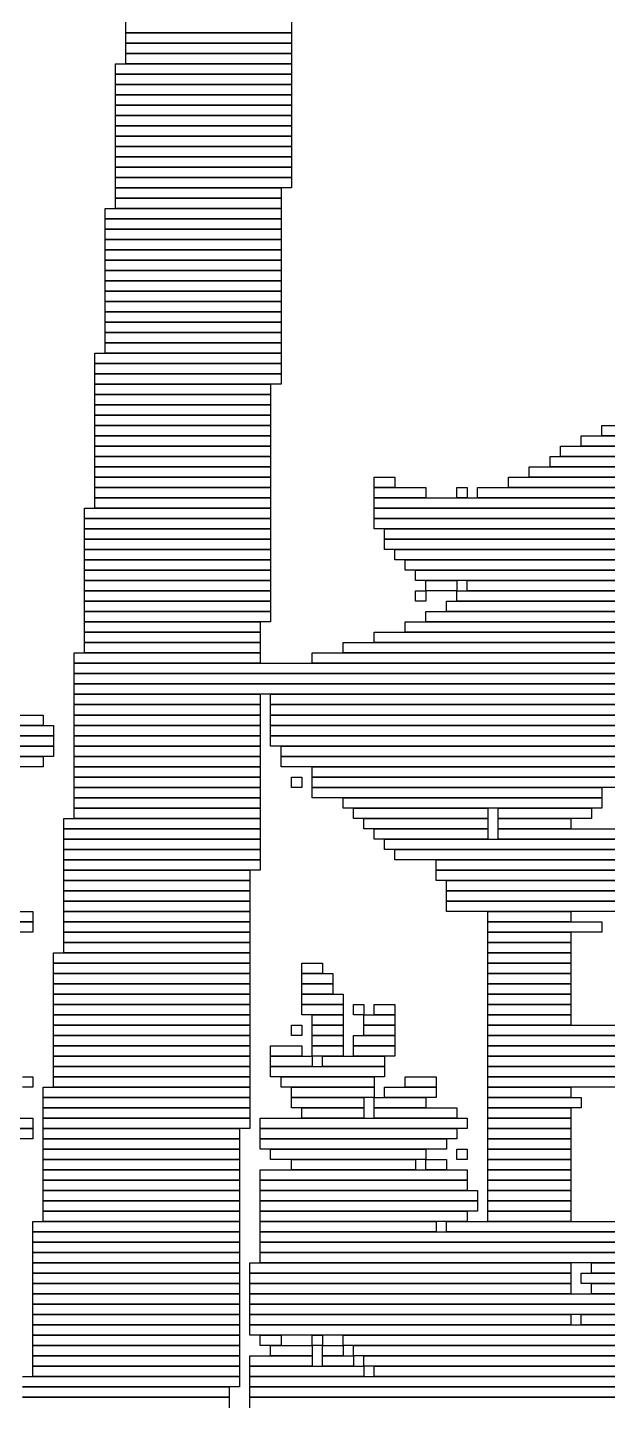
# Model space of a CAD drawing. Extents: x 292 to 731, y 307 to 718.
# Drawn here: x 417.5 to 473.6, y 438.5 to 571.5 of the extents above; entities that cross this region are included whole.
import ezdxf

# ---------------------------------------------------------------- set-up
doc = ezdxf.new("R2010")
doc.units = 0

msp = doc.modelspace()

# ---------------------------------------------------------------- linework, layer by layer
for p, q in [((427, 571), (427, 572)), ((443, 572), (443, 571)), ((443, 571), (427, 571)), ((427, 571), (443, 571)), ((427, 570), (427, 571)), ((443, 571), (443, 570)), ((443, 570), (427, 570)), ((427, 570), (443, 570)), ((427, 569), (427, 570)), ((443, 570), (443, 569)), ((426, 568), (443, 568)), ((426, 567), (426, 568)), ((443, 569), (427, 569)), ((427, 569), (443, 569)), ((427, 568), (427, 569)), ((443, 568), (427, 568)), ((443, 569), (443, 568)), ((443, 568), (443, 567)), ((443, 567), (426, 567)), ((426, 567), (443, 567)), ((426, 566), (426, 567)), ((443, 567), (443, 566)), ((443, 566), (426, 566)), ((426, 566), (443, 566)), ((426, 565), (426, 566)), ((443, 566), (443, 565)), ((443, 565), (426, 565)), ((426, 565), (443, 565)), ((426, 564), (426, 565)), ((443, 564), (426, 564)), ((426, 564), (443, 564)), ((426, 563), (426, 564)), ((443, 565), (443, 564)), ((443, 564), (443, 563)), ((443, 563), (426, 563)), ((426, 563), (443, 563)), ((426, 562), (426, 563)), ((443, 563), (443, 562)), ((443, 562), (426, 562)), ((426, 562), (443, 562)), ((426, 561), (426, 562)), ((443, 562), (443, 561)), ((443, 561), (426, 561)), ((426, 561), (443, 561)), ((426, 560), (426, 561)), ((443, 560), (426, 560)), ((426, 560), (443, 560)), ((426, 559), (426, 560)), ((443, 561), (443, 560)), ((443, 560), (443, 559)), ((443, 559), (426, 559)), ((426, 559), (443, 559)), ((426, 558), (426, 559)), ((443, 559), (443, 558)), ((443, 558), (426, 558)), ((426, 558), (443, 558)), ((426, 557), (426, 558)), ((443, 558), (443, 557)), ((443, 557), (426, 557)), ((426, 557), (443, 557)), ((426, 556), (426, 557)), ((443, 556), (426, 556)), ((426, 556), (442, 556)), ((426, 555), (426, 556)), ((442, 556), (442, 555)), ((443, 557), (443, 556)), ((442, 555), (426, 555)), ((426, 555), (442, 555)), ((426, 554), (426, 555)), ((442, 555), (442, 554)), ((425, 554), (442, 554)), ((425, 553), (425, 554)), ((442, 554), (426, 554)), ((442, 554), (442, 553)), ((442, 553), (425, 553)), ((425, 553), (442, 553)), ((425, 552), (425, 553)), ((442, 552), (425, 552)), ((425, 552), (442, 552)), ((425, 551), (425, 552)), ((442, 553), (442, 552)), ((442, 552), (442, 551)), ((442, 551), (425, 551)), ((425, 551), (442, 551)), ((425, 550), (425, 551)), ((442, 551), (442, 550)), ((442, 550), (425, 550)), ((425, 550), (442, 550)), ((425, 549), (425, 550)), ((442, 550), (442, 549)), ((442, 549), (425, 549)), ((425, 549), (442, 549)), ((425, 548), (425, 549)), ((442, 548), (425, 548)), ((425, 548), (442, 548)), ((425, 547), (425, 548)), ((442, 549), (442, 548)), ((442, 548), (442, 547)), ((442, 547), (425, 547)), ((425, 547), (442, 547)), ((425, 546), (425, 547)), ((442, 547), (442, 546)), ((442, 546), (425, 546)), ((425, 546), (442, 546)), ((425, 545), (425, 546)), ((442, 546), (442, 545)), ((442, 545), (425, 545)), ((425, 545), (442, 545)), ((425, 544), (425, 545)), ((442, 544), (425, 544)), ((425, 544), (442, 544)), ((425, 543), (425, 544)), ((442, 545), (442, 544)), ((442, 544), (442, 543)), ((442, 543), (425, 543)), ((425, 543), (442, 543)), ((425, 542), (425, 543)), ((442, 543), (442, 542)), ((442, 542), (425, 542)), ((425, 542), (442, 542)), ((425, 541), (425, 542)), ((442, 542), (442, 541)), ((424, 540), (442, 540)), ((424, 539), (424, 540)), ((442, 541), (425, 541)), ((425, 541), (442, 541)), ((425, 540), (425, 541)), ((442, 540), (425, 540)), ((442, 541), (442, 540)), ((442, 540), (442, 539)), ((442, 539), (424, 539)), ((424, 539), (442, 539)), ((424, 538), (424, 539)), ((442, 539), (442, 538)), ((442, 538), (424, 538)), ((424, 538), (442, 538)), ((424, 537), (424, 538)), ((442, 538), (442, 537)), ((442, 537), (424, 537)), ((424, 537), (441, 537)), ((424, 536), (424, 537)), ((441, 536), (424, 536)), ((424, 536), (441, 536)), ((424, 535), (424, 536)), ((441, 537), (441, 536)), ((441, 536), (441, 535)), ((441, 535), (424, 535)), ((424, 535), (441, 535)), ((424, 534), (424, 535)), ((441, 535), (441, 534)), ((441, 534), (424, 534)), ((424, 534), (441, 534)), ((424, 533), (424, 534)), ((441, 534), (441, 533)), ((441, 533), (424, 533)), ((424, 533), (441, 533)), ((424, 532), (424, 533)), ((441, 532), (424, 532)), ((424, 532), (441, 532)), ((424, 531), (424, 532)), ((441, 533), (441, 532)), ((441, 532), (441, 531)), ((471, 532), (532, 532)), ((471, 531), (471, 532)), ((473, 533), (497, 533)), ((473, 532), (473, 533)), ((497, 532), (473, 532)), ((441, 531), (424, 531)), ((424, 531), (441, 531)), ((424, 530), (424, 531)), ((441, 531), (441, 530)), ((469, 531), (498, 531)), ((469, 530), (469, 531)), ((532, 531), (471, 531)), ((441, 530), (424, 530)), ((424, 530), (441, 530)), ((424, 529), (424, 530)), ((441, 530), (441, 529)), ((468, 530), (485, 530)), ((468, 529), (468, 530)), ((498, 530), (469, 530)), ((441, 529), (424, 529)), ((424, 529), (441, 529)), ((424, 528), (424, 529)), ((441, 529), (441, 528)), ((466, 529), (499, 529)), ((466, 528), (466, 529)), ((485, 529), (468, 529)), ((441, 528), (424, 528)), ((424, 528), (441, 528)), ((424, 527), (424, 528)), ((441, 527), (424, 527)), ((424, 527), (441, 527)), ((424, 526), (424, 527)), ((441, 528), (441, 527)), ((441, 527), (441, 526)), ((451, 528), (453, 528)), ((451, 527), (451, 528)), ((453, 527), (451, 527)), ((451, 527), (456, 527)), ((451, 526), (451, 527)), ((453, 528), (453, 527)), ((456, 527), (456, 526)), ((459, 527), (460, 527)), ((459, 526), (459, 527)), ((460, 527), (460, 526)), ((461, 527), (501, 527)), ((461, 526), (461, 527)), ((464, 528), (540, 528)), ((464, 527), (464, 528)), ((540, 527), (464, 527)), ((499, 528), (466, 528)), ((441, 526), (424, 526)), ((424, 526), (441, 526)), ((424, 525), (424, 526)), ((441, 526), (441, 525)), ((456, 526), (451, 526)), ((451, 526), (552, 526)), ((451, 525), (451, 526)), ((460, 526), (459, 526)), ((501, 526), (461, 526)), ((423, 525), (441, 525)), ((423, 524), (423, 525)), ((441, 525), (424, 525)), ((441, 525), (441, 524)), ((552, 525), (451, 525)), ((451, 525), (524, 525)), ((451, 524), (451, 525)), ((441, 524), (423, 524)), ((423, 524), (441, 524)), ((423, 523), (423, 524)), ((441, 523), (423, 523)), ((423, 523), (441, 523)), ((423, 522), (423, 523)), ((441, 524), (441, 523)), ((441, 523), (441, 522)), ((524, 524), (451, 524)), ((451, 524), (552, 524)), ((451, 523), (451, 524)), ((552, 523), (451, 523)), ((452, 523), (551, 523)), ((452, 522), (452, 523)), ((441, 522), (423, 522)), ((423, 522), (441, 522)), ((423, 521), (423, 522)), ((441, 522), (441, 521)), ((551, 522), (452, 522)), ((452, 522), (551, 522)), ((452, 521), (452, 522)), ((441, 521), (423, 521)), ((423, 521), (441, 521)), ((423, 520), (423, 521)), ((441, 521), (441, 520)), ((551, 521), (452, 521)), ((453, 521), (550, 521)), ((453, 520), (453, 521)), ((441, 520), (423, 520)), ((423, 520), (441, 520)), ((423, 519), (423, 520)), ((441, 519), (423, 519)), ((423, 519), (441, 519)), ((423, 518), (423, 519)), ((441, 520), (441, 519)), ((441, 519), (441, 518)), ((550, 520), (453, 520)), ((454, 520), (549, 520)), ((454, 519), (454, 520)), ((549, 519), (454, 519)), ((455, 519), (548, 519)), ((455, 518), (455, 519)), ((441, 518), (423, 518)), ((423, 518), (441, 518)), ((423, 517), (423, 518)), ((441, 518), (441, 517)), ((548, 518), (455, 518)), ((456, 518), (459, 518)), ((456, 517), (456, 518)), ((459, 518), (459, 517)), ((460, 518), (543, 518)), ((460, 517), (460, 518)), ((441, 517), (423, 517)), ((423, 517), (441, 517)), ((423, 516), (423, 517)), ((441, 517), (441, 516)), ((455, 517), (456, 517)), ((455, 516), (455, 517)), ((459, 517), (456, 517)), ((456, 517), (456, 516)), ((459, 517), (544, 517)), ((459, 516), (459, 517)), ((543, 517), (460, 517)), ((441, 516), (423, 516)), ((423, 516), (441, 516)), ((423, 515), (423, 516)), ((441, 515), (423, 515)), ((423, 515), (441, 515)), ((423, 514), (423, 515)), ((441, 516), (441, 515)), ((441, 515), (441, 514)), ((456, 516), (455, 516)), ((456, 515), (548, 515)), ((456, 514), (456, 515)), ((458, 516), (546, 516)), ((458, 515), (458, 516)), ((546, 515), (458, 515)), ((544, 516), (459, 516)), ((441, 514), (423, 514)), ((423, 514), (440, 514)), ((423, 513), (423, 514)), ((440, 514), (440, 513)), ((454, 514), (550, 514)), ((454, 513), (454, 514)), ((548, 514), (456, 514)), ((440, 513), (423, 513)), ((423, 513), (440, 513)), ((423, 512), (423, 513)), ((440, 513), (440, 512)), ((451, 513), (552, 513)), ((451, 512), (451, 513)), ((550, 513), (454, 513)), ((422, 511), (440, 511)), ((422, 510), (422, 511)), ((440, 512), (423, 512)), ((423, 512), (440, 512)), ((423, 511), (423, 512)), ((440, 511), (423, 511)), ((440, 512), (440, 511)), ((440, 511), (440, 510)), ((445, 511), (559, 511)), ((445, 510), (445, 511)), ((448, 512), (555, 512)), ((448, 511), (448, 512)), ((555, 511), (448, 511)), ((552, 512), (451, 512)), ((440, 510), (422, 510)), ((422, 510), (581, 510)), ((422, 509), (422, 510)), ((559, 510), (445, 510)), ((581, 509), (422, 509)), ((422, 509), (581, 509)), ((422, 508), (422, 509)), ((581, 508), (422, 508)), ((422, 508), (581, 508)), ((422, 507), (422, 508)), ((581, 507), (422, 507)), ((422, 507), (440, 507)), ((422, 506), (422, 507)), ((440, 507), (440, 506)), ((441, 507), (581, 507)), ((441, 506), (441, 507)), ((440, 506), (422, 506)), ((422, 506), (440, 506)), ((422, 505), (422, 506)), ((440, 506), (440, 505)), ((581, 506), (441, 506)), ((441, 506), (581, 506)), ((441, 505), (441, 506)), ((408, 505), (419, 505)), ((419, 505), (419, 504)), ((440, 505), (422, 505)), ((422, 505), (440, 505)), ((422, 504), (422, 505)), ((440, 505), (440, 504)), ((581, 505), (441, 505)), ((441, 505), (562, 505)), ((441, 504), (441, 505)), ((407, 504), (420, 504)), ((420, 503), (407, 503)), ((407, 503), (420, 503)), ((419, 504), (408, 504)), ((420, 504), (420, 503)), ((420, 503), (420, 502)), ((440, 504), (422, 504)), ((422, 504), (440, 504)), ((422, 503), (422, 504)), ((440, 503), (422, 503)), ((422, 503), (440, 503)), ((422, 502), (422, 503)), ((440, 504), (440, 503)), ((440, 503), (440, 502)), ((562, 504), (441, 504)), ((441, 504), (562, 504)), ((441, 503), (441, 504)), ((562, 503), (441, 503)), ((441, 503), (562, 503)), ((441, 502), (441, 503)), ((420, 502), (407, 502)), ((407, 502), (420, 502)), ((420, 502), (420, 501)), ((440, 502), (422, 502)), ((422, 502), (440, 502)), ((422, 501), (422, 502)), ((440, 502), (440, 501)), ((562, 502), (441, 502)), ((442, 502), (561, 502)), ((442, 501), (442, 502)), ((420, 501), (407, 501)), ((408, 501), (419, 501)), ((419, 501), (419, 500)), ((440, 501), (422, 501)), ((422, 501), (440, 501)), ((422, 500), (422, 501)), ((440, 501), (440, 500)), ((561, 501), (442, 501)), ((442, 501), (560, 501)), ((442, 500), (442, 501)), ((419, 500), (408, 500)), ((440, 500), (422, 500)), ((422, 500), (440, 500)), ((422, 499), (422, 500)), ((440, 499), (422, 499)), ((422, 499), (440, 499)), ((422, 498), (422, 499)), ((440, 500), (440, 499)), ((440, 499), (440, 498)), ((560, 500), (442, 500)), ((443, 499), (444, 499)), ((443, 498), (443, 499)), ((444, 499), (444, 498)), ((445, 500), (557, 500)), ((445, 499), (445, 500)), ((557, 499), (445, 499)), ((445, 499), (557, 499)), ((445, 498), (445, 499)), ((440, 498), (422, 498)), ((422, 498), (440, 498)), ((422, 497), (422, 498)), ((440, 498), (440, 497)), ((444, 498), (443, 498)), ((557, 498), (445, 498)), ((445, 498), (473, 498)), ((445, 497), (445, 498)), ((473, 498), (473, 497)), ((440, 497), (422, 497)), ((422, 497), (440, 497)), ((422, 496), (422, 497)), ((440, 497), (440, 496)), ((473, 497), (445, 497)), ((448, 497), (473, 497)), ((448, 496), (448, 497)), ((473, 497), (473, 496)), ((421, 495), (440, 495)), ((421, 494), (421, 495)), ((440, 496), (422, 496)), ((422, 496), (440, 496)), ((422, 495), (422, 496)), ((440, 495), (422, 495)), ((440, 496), (440, 495)), ((440, 495), (440, 494)), ((473, 496), (448, 496)), ((449, 496), (462, 496)), ((449, 495), (449, 496)), ((462, 495), (449, 495)), ((450, 495), (462, 495)), ((450, 494), (450, 495)), ((462, 496), (462, 495)), ((462, 495), (462, 494)), ((463, 496), (472, 496)), ((463, 495), (463, 496)), ((472, 495), (463, 495)), ((463, 495), (470, 495)), ((463, 494), (463, 495)), ((470, 495), (470, 494)), ((472, 496), (472, 495)), ((440, 494), (421, 494)), ((421, 494), (440, 494)), ((421, 493), (421, 494)), ((440, 494), (440, 493)), ((462, 494), (450, 494)), ((451, 494), (462, 494)), ((451, 493), (451, 494)), ((462, 494), (462, 493)), ((470, 494), (463, 494)), ((463, 494), (540, 494)), ((463, 493), (463, 494)), ((440, 493), (421, 493)), ((421, 493), (440, 493)), ((421, 492), (421, 493)), ((440, 493), (440, 492)), ((462, 493), (451, 493)), ((452, 493), (551, 493)), ((452, 492), (452, 493)), ((540, 493), (463, 493)), ((440, 492), (421, 492)), ((421, 492), (440, 492)), ((421, 491), (421, 492)), ((440, 491), (421, 491)), ((421, 491), (440, 491)), ((421, 490), (421, 491)), ((440, 492), (440, 491)), ((440, 491), (440, 490)), ((551, 492), (452, 492)), ((453, 492), (545, 492)), ((453, 491), (453, 492)), ((545, 491), (453, 491)), ((457, 491), (545, 491)), ((457, 490), (457, 491)), ((440, 490), (421, 490)), ((421, 490), (439, 490)), ((421, 489), (421, 490)), ((439, 490), (439, 489)), ((545, 490), (457, 490)), ((457, 490), (488, 490)), ((457, 489), (457, 490)), ((439, 489), (421, 489)), ((421, 489), (439, 489)), ((421, 488), (421, 489)), ((439, 489), (439, 488)), ((488, 489), (457, 489)), ((458, 489), (490, 489)), ((458, 488), (458, 489)), ((439, 488), (421, 488)), ((421, 488), (439, 488)), ((421, 487), (421, 488)), ((439, 487), (421, 487)), ((421, 487), (439, 487)), ((421, 486), (421, 487)), ((439, 488), (439, 487)), ((439, 487), (439, 486)), ((490, 488), (458, 488)), ((458, 488), (493, 488)), ((458, 487), (458, 488)), ((493, 487), (458, 487)), ((458, 487), (497, 487)), ((458, 486), (458, 487)), ((411, 486), (418, 486)), ((418, 486), (418, 485)), ((439, 486), (421, 486)), ((421, 486), (439, 486)), ((421, 485), (421, 486)), ((439, 486), (439, 485)), ((497, 486), (458, 486)), ((462, 486), (470, 486)), ((462, 485), (462, 486)), ((470, 486), (470, 485)), ((418, 485), (411, 485)), ((411, 485), (418, 485)), ((418, 485), (418, 484)), ((439, 485), (421, 485)), ((421, 485), (439, 485)), ((421, 484), (421, 485)), ((439, 485), (439, 484)), ((470, 485), (462, 485)), ((462, 485), (473, 485)), ((462, 484), (462, 485)), ((473, 485), (473, 484)), ((418, 484), (411, 484)), ((439, 484), (421, 484)), ((421, 484), (439, 484)), ((421, 483), (421, 484)), ((439, 483), (421, 483)), ((421, 483), (439, 483)), ((421, 482), (421, 483)), ((439, 484), (439, 483)), ((439, 483), (439, 482)), ((473, 484), (462, 484)), ((462, 484), (470, 484)), ((462, 483), (462, 484)), ((470, 483), (462, 483)), ((462, 483), (470, 483)), ((462, 482), (462, 483)), ((470, 484), (470, 483)), ((470, 483), (470, 482)), ((420, 482), (439, 482)), ((420, 481), (420, 482)), ((439, 482), (421, 482)), ((439, 482), (439, 481)), ((470, 482), (462, 482)), ((462, 482), (470, 482)), ((462, 481), (462, 482)), ((470, 482), (470, 481)), ((439, 481), (420, 481)), ((420, 481), (439, 481)), ((420, 480), (420, 481)), ((439, 481), (439, 480)), ((444, 481), (446, 481)), ((444, 480), (444, 481)), ((446, 481), (446, 480)), ((470, 481), (462, 481)), ((462, 481), (470, 481)), ((462, 480), (462, 481)), ((470, 481), (470, 480)), ((439, 480), (420, 480)), ((420, 480), (439, 480)), ((420, 479), (420, 480)), ((439, 479), (420, 479)), ((420, 479), (439, 479)), ((420, 478), (420, 479)), ((439, 480), (439, 479)), ((439, 479), (439, 478)), ((446, 480), (444, 480)), ((444, 480), (447, 480)), ((444, 479), (444, 480)), ((447, 479), (444, 479)), ((444, 479), (447, 479)), ((444, 478), (444, 479)), ((447, 480), (447, 479)), ((447, 479), (447, 478)), ((470, 480), (462, 480)), ((462, 480), (470, 480)), ((462, 479), (462, 480)), ((470, 479), (462, 479)), ((462, 479), (470, 479)), ((462, 478), (462, 479)), ((470, 480), (470, 479)), ((470, 479), (470, 478)), ((439, 478), (420, 478)), ((420, 478), (439, 478)), ((420, 477), (420, 478)), ((439, 478), (439, 477)), ((447, 478), (444, 478)), ((444, 478), (448, 478)), ((444, 477), (444, 478)), ((448, 478), (448, 477)), ((470, 478), (462, 478)), ((462, 478), (470, 478)), ((462, 477), (462, 478)), ((470, 478), (470, 477)), ((439, 477), (420, 477)), ((420, 477), (439, 477)), ((420, 476), (420, 477)), ((439, 477), (439, 476)), ((448, 477), (444, 477)), ((444, 477), (448, 477)), ((444, 476), (444, 477)), ((448, 477), (448, 476)), ((449, 477), (450, 477)), ((449, 476), (449, 477)), ((450, 477), (450, 476)), ((451, 477), (453, 477)), ((451, 476), (451, 477)), ((453, 477), (453, 476)), ((470, 477), (462, 477)), ((462, 477), (470, 477)), ((462, 476), (462, 477)), ((470, 477), (470, 476)), ((439, 476), (420, 476)), ((420, 476), (439, 476)), ((420, 475), (420, 476)), ((439, 475), (420, 475)), ((420, 475), (439, 475)), ((420, 474), (420, 475)), ((439, 476), (439, 475)), ((439, 475), (439, 474)), ((443, 475), (444, 475)), ((443, 474), (443, 475)), ((448, 476), (444, 476)), ((444, 475), (444, 474)), ((445, 476), (448, 476)), ((445, 475), (445, 476)), ((448, 475), (445, 475)), ((445, 475), (448, 475)), ((445, 474), (445, 475)), ((448, 476), (448, 475)), ((448, 475), (448, 474)), ((450, 476), (449, 476)), ((450, 476), (453, 476)), ((450, 475), (450, 476)), ((453, 475), (450, 475)), ((450, 475), (453, 475)), ((450, 474), (450, 475)), ((453, 476), (451, 476)), ((453, 476), (453, 475)), ((453, 475), (453, 474)), ((470, 476), (462, 476)), ((462, 476), (470, 476)), ((462, 475), (462, 476)), ((470, 475), (462, 475)), ((462, 475), (493, 475)), ((462, 474), (462, 475)), ((470, 476), (470, 475)), ((439, 474), (420, 474)), ((420, 474), (439, 474)), ((420, 473), (420, 474)), ((439, 474), (439, 473)), ((444, 474), (443, 474)), ((448, 474), (445, 474)), ((445, 474), (448, 474)), ((445, 473), (445, 474)), ((448, 474), (448, 473)), ((449, 474), (453, 474)), ((449, 473), (449, 474)), ((453, 474), (450, 474)), ((453, 474), (453, 473)), ((493, 474), (462, 474)), ((462, 474), (493, 474)), ((462, 473), (462, 474)), ((439, 473), (420, 473)), ((420, 473), (439, 473)), ((420, 472), (420, 473)), ((439, 473), (439, 472)), ((441, 473), (444, 473)), ((441, 472), (441, 473)), ((444, 473), (444, 472)), ((448, 473), (445, 473)), ((445, 473), (448, 473)), ((445, 472), (445, 473)), ((448, 473), (448, 472)), ((453, 473), (449, 473)), ((449, 473), (453, 473)), ((449, 472), (449, 473)), ((453, 473), (453, 472)), ((493, 473), (462, 473)), ((462, 473), (493, 473)), ((462, 472), (462, 473)), ((439, 472), (420, 472)), ((420, 472), (439, 472)), ((420, 471), (420, 472)), ((439, 471), (420, 471)), ((420, 471), (439, 471)), ((420, 470), (420, 471)), ((439, 472), (439, 471)), ((439, 471), (439, 470)), ((444, 472), (441, 472)), ((441, 472), (445, 472)), ((441, 471), (441, 472)), ((445, 471), (441, 471)), ((441, 471), (452, 471)), ((441, 470), (441, 471)), ((448, 472), (445, 472)), ((445, 472), (445, 471)), ((446, 472), (452, 472)), ((446, 471), (446, 472)), ((452, 471), (446, 471)), ((453, 472), (449, 472)), ((452, 472), (452, 471)), ((452, 471), (452, 470)), ((493, 472), (462, 472)), ((462, 472), (498, 472)), ((462, 471), (462, 472)), ((498, 471), (462, 471)), ((462, 471), (541, 471)), ((462, 470), (462, 471)), ((417, 470), (418, 470)), ((418, 470), (418, 469)), ((439, 470), (420, 470)), ((420, 470), (439, 470)), ((420, 469), (420, 470)), ((439, 470), (439, 469)), ((452, 470), (441, 470)), ((442, 470), (451, 470)), ((442, 469), (442, 470)), ((451, 470), (451, 469)), ((454, 470), (457, 470)), ((454, 469), (454, 470)), ((457, 470), (457, 469)), ((541, 470), (462, 470)), ((462, 470), (541, 470)), ((462, 469), (462, 470)), ((418, 469), (417, 469)), ((419, 469), (439, 469)), ((419, 468), (419, 469)), ((439, 469), (420, 469)), ((439, 469), (439, 468)), ((451, 469), (442, 469)), ((443, 469), (451, 469)), ((443, 468), (443, 469)), ((451, 469), (451, 468)), ((452, 469), (457, 469)), ((452, 468), (452, 469)), ((457, 469), (454, 469)), ((457, 469), (457, 468)), ((541, 469), (462, 469)), ((462, 469), (470, 469)), ((462, 468), (462, 469)), ((470, 469), (470, 468)), ((439, 468), (419, 468)), ((419, 468), (439, 468)), ((419, 467), (419, 468)), ((439, 467), (419, 467)), ((419, 467), (439, 467)), ((419, 466), (419, 467)), ((439, 468), (439, 467)), ((439, 467), (439, 466)), ((451, 468), (443, 468)), ((443, 468), (450, 468)), ((443, 467), (443, 468)), ((450, 467), (443, 467)), ((444, 467), (450, 467)), ((444, 466), (444, 467)), ((450, 468), (450, 467)), ((450, 467), (450, 466)), ((451, 468), (456, 468)), ((451, 467), (451, 468)), ((456, 467), (451, 467)), ((451, 467), (459, 467)), ((451, 466), (451, 467)), ((457, 468), (452, 468)), ((456, 468), (456, 467)), ((459, 467), (459, 466)), ((470, 468), (462, 468)), ((462, 468), (471, 468)), ((462, 467), (462, 468)), ((471, 467), (462, 467)), ((462, 467), (470, 467)), ((462, 466), (462, 467)), ((470, 467), (470, 466)), ((471, 468), (471, 467)), ((414, 466), (418, 466)), ((418, 466), (418, 465)), ((439, 466), (419, 466)), ((419, 466), (439, 466)), ((419, 465), (419, 466)), ((439, 466), (439, 465)), ((440, 466), (460, 466)), ((440, 465), (440, 466)), ((450, 466), (444, 466)), ((459, 466), (451, 466)), ((460, 466), (460, 465)), ((470, 466), (462, 466)), ((462, 466), (470, 466)), ((462, 465), (462, 466)), ((470, 466), (470, 465)), ((413, 465), (418, 465)), ((418, 465), (414, 465)), ((418, 465), (418, 464)), ((439, 465), (419, 465)), ((419, 465), (438, 465)), ((419, 464), (419, 465)), ((438, 465), (438, 464)), ((460, 465), (440, 465)), ((440, 465), (459, 465)), ((440, 464), (440, 465)), ((459, 465), (459, 464)), ((470, 465), (462, 465)), ((462, 465), (470, 465)), ((462, 464), (462, 465)), ((470, 465), (470, 464)), ((418, 464), (413, 464)), ((438, 464), (419, 464)), ((419, 464), (438, 464)), ((419, 463), (419, 464)), ((438, 463), (419, 463)), ((419, 463), (438, 463)), ((419, 462), (419, 463)), ((438, 464), (438, 463)), ((438, 463), (438, 462)), ((459, 464), (440, 464)), ((440, 464), (458, 464)), ((440, 463), (440, 464)), ((458, 463), (440, 463)), ((441, 463), (456, 463)), ((441, 462), (441, 463)), ((456, 463), (456, 462)), ((458, 464), (458, 463)), ((459, 463), (460, 463)), ((459, 462), (459, 463)), ((460, 463), (460, 462)), ((470, 464), (462, 464)), ((462, 464), (470, 464)), ((462, 463), (462, 464)), ((470, 463), (462, 463)), ((462, 463), (470, 463)), ((462, 462), (462, 463)), ((470, 464), (470, 463)), ((470, 463), (470, 462)), ((438, 462), (419, 462)), ((419, 462), (438, 462)), ((419, 461), (419, 462)), ((438, 462), (438, 461)), ((456, 462), (441, 462)), ((443, 462), (455, 462)), ((443, 461), (443, 462)), ((455, 462), (455, 461)), ((456, 462), (458, 462)), ((456, 461), (456, 462)), ((458, 462), (458, 461)), ((460, 462), (459, 462)), ((470, 462), (462, 462)), ((462, 462), (470, 462)), ((462, 461), (462, 462)), ((470, 462), (470, 461)), ((438, 461), (419, 461)), ((419, 461), (438, 461)), ((419, 460), (419, 461)), ((438, 461), (438, 460)), ((440, 461), (460, 461)), ((440, 460), (440, 461)), ((455, 461), (443, 461)), ((458, 461), (456, 461)), ((460, 461), (460, 460)), ((470, 461), (462, 461)), ((462, 461), (470, 461)), ((462, 460), (462, 461)), ((470, 461), (470, 460)), ((438, 460), (419, 460)), ((419, 460), (438, 460)), ((419, 459), (419, 460)), ((438, 459), (419, 459)), ((419, 459), (438, 459)), ((419, 458), (419, 459)), ((438, 460), (438, 459)), ((438, 459), (438, 458)), ((460, 460), (440, 460)), ((440, 460), (460, 460)), ((440, 459), (440, 460)), ((460, 459), (440, 459)), ((440, 459), (461, 459)), ((440, 458), (440, 459)), ((460, 460), (460, 459)), ((461, 459), (461, 458)), ((470, 460), (462, 460)), ((462, 460), (470, 460)), ((462, 459), (462, 460)), ((470, 459), (462, 459)), ((462, 459), (470, 459)), ((462, 458), (462, 459)), ((470, 460), (470, 459)), ((470, 459), (470, 458)), ((438, 458), (419, 458)), ((419, 458), (438, 458)), ((419, 457), (419, 458)), ((438, 458), (438, 457)), ((461, 458), (440, 458)), ((440, 458), (461, 458)), ((440, 457), (440, 458)), ((461, 458), (461, 457)), ((470, 458), (462, 458)), ((462, 458), (470, 458)), ((462, 457), (462, 458)), ((470, 458), (470, 457)), ((438, 457), (419, 457)), ((419, 457), (438, 457)), ((419, 456), (419, 457)), ((438, 457), (438, 456)), ((461, 457), (440, 457)), ((440, 457), (460, 457)), ((440, 456), (440, 457)), ((460, 457), (460, 456)), ((470, 457), (462, 457)), ((462, 457), (470, 457)), ((462, 456), (462, 457)), ((470, 457), (470, 456)), ((418, 456), (438, 456)), ((418, 455), (418, 456)), ((438, 455), (418, 455)), ((418, 455), (438, 455)), ((418, 454), (418, 455)), ((438, 456), (419, 456)), ((438, 456), (438, 455)), ((438, 455), (438, 454)), ((460, 456), (440, 456)), ((440, 456), (457, 456)), ((440, 455), (440, 456)), ((457, 455), (440, 455)), ((440, 455), (564, 455)), ((440, 454), (440, 455)), ((457, 456), (457, 455)), ((458, 456), (546, 456)), ((458, 455), (458, 456)), ((546, 455), (458, 455)), ((470, 456), (462, 456)), ((438, 454), (418, 454)), ((418, 454), (438, 454)), ((418, 453), (418, 454)), ((438, 454), (438, 453)), ((564, 454), (440, 454)), ((440, 454), (564, 454)), ((440, 453), (440, 454)), ((438, 453), (418, 453)), ((418, 453), (438, 453)), ((418, 452), (418, 453)), ((438, 453), (438, 452)), ((564, 453), (440, 453)), ((440, 453), (564, 453)), ((440, 452), (440, 453)), ((438, 452), (418, 452)), ((418, 452), (438, 452)), ((418, 451), (418, 452)), ((438, 451), (418, 451)), ((418, 451), (438, 451)), ((418, 450), (418, 451)), ((438, 452), (438, 451)), ((438, 451), (438, 450)), ((439, 452), (470, 452)), ((439, 451), (439, 452)), ((470, 451), (439, 451)), ((439, 451), (470, 451)), ((439, 450), (439, 451)), ((564, 452), (440, 452)), ((470, 452), (470, 451)), ((470, 451), (470, 450)), ((471, 451), (477, 451)), ((471, 450), (471, 451)), ((472, 452), (477, 452)), ((472, 451), (472, 452)), ((477, 451), (472, 451)), ((438, 450), (418, 450)), ((418, 450), (438, 450)), ((418, 449), (418, 450)), ((438, 450), (438, 449)), ((470, 450), (439, 450)), ((439, 450), (470, 450)), ((439, 449), (439, 450)), ((470, 450), (470, 449)), ((477, 450), (471, 450)), ((472, 450), (477, 450)), ((472, 449), (472, 450)), ((438, 449), (418, 449)), ((418, 449), (438, 449)), ((418, 448), (418, 449)), ((438, 449), (438, 448)), ((470, 449), (439, 449)), ((439, 449), (564, 449)), ((439, 448), (439, 449)), ((477, 449), (472, 449)), ((438, 448), (418, 448)), ((418, 448), (438, 448)), ((418, 447), (418, 448)), ((438, 447), (418, 447)), ((418, 447), (438, 447)), ((418, 446), (418, 447)), ((438, 448), (438, 447)), ((438, 447), (438, 446)), ((564, 448), (439, 448)), ((439, 448), (564, 448)), ((439, 447), (439, 448)), ((564, 447), (439, 447)), ((439, 447), (470, 447)), ((439, 446), (439, 447)), ((470, 447), (470, 446)), ((471, 447), (564, 447)), ((471, 446), (471, 447)), ((438, 446), (418, 446)), ((418, 446), (438, 446)), ((418, 445), (418, 446)), ((438, 446), (438, 445)), ((470, 446), (439, 446)), ((439, 446), (564, 446)), ((439, 445), (439, 446)), ((564, 446), (471, 446)), ((438, 445), (418, 445)), ((418, 445), (438, 445)), ((418, 444), (418, 445)), ((438, 445), (438, 444)), ((564, 445), (439, 445)), ((440, 445), (442, 445)), ((440, 444), (440, 445)), ((442, 445), (442, 444)), ((445, 445), (446, 445)), ((445, 444), (445, 445)), ((446, 445), (446, 444)), ((448, 445), (487, 445)), ((448, 444), (448, 445)), ((438, 444), (418, 444)), ((418, 444), (438, 444)), ((418, 443), (418, 444)), ((438, 443), (418, 443)), ((418, 443), (438, 443)), ((418, 442), (418, 443)), ((438, 444), (438, 443)), ((438, 443), (438, 442)), ((439, 443), (445, 443)), ((439, 442), (439, 443)), ((442, 444), (440, 444)), ((441, 444), (445, 444)), ((441, 443), (441, 444)), ((445, 443), (441, 443)), ((446, 444), (445, 444)), ((445, 444), (445, 443)), ((445, 443), (445, 442)), ((446, 444), (448, 444)), ((446, 443), (446, 444)), ((448, 443), (446, 443)), ((446, 443), (449, 443)), ((446, 442), (446, 443)), ((487, 444), (448, 444)), ((448, 444), (448, 443)), ((449, 444), (554, 444)), ((449, 443), (449, 444)), ((554, 443), (449, 443)), ((449, 443), (449, 442)), ((450, 443), (553, 443)), ((450, 442), (450, 443)), ((438, 442), (418, 442)), ((418, 442), (438, 442)), ((418, 441), (418, 442)), ((438, 442), (438, 441)), ((445, 442), (439, 442)), ((439, 442), (450, 442)), ((439, 441), (439, 442)), ((449, 442), (446, 442)), ((553, 442), (450, 442)), ((450, 442), (450, 441)), ((451, 442), (564, 442)), ((451, 441), (451, 442)), ((417, 441), (438, 441)), ((438, 441), (418, 441)), ((438, 441), (438, 440)), ((450, 441), (439, 441)), ((439, 441), (564, 441)), ((439, 440), (439, 441)), ((564, 441), (451, 441)), ((438, 440), (417, 440)), ((417, 440), (437, 440)), ((437, 439), (417, 439)), ((417, 439), (437, 439)), ((437, 440), (437, 439)), ((437, 439), (437, 438)), ((564, 440), (439, 440)), ((439, 440), (480, 440)), ((439, 439), (439, 440)), ((480, 439), (439, 439)), ((439, 439), (564, 439)), ((439, 438), (439, 439))]:
    msp.add_line(p, q)

doc.saveas('drawing.dxf')
